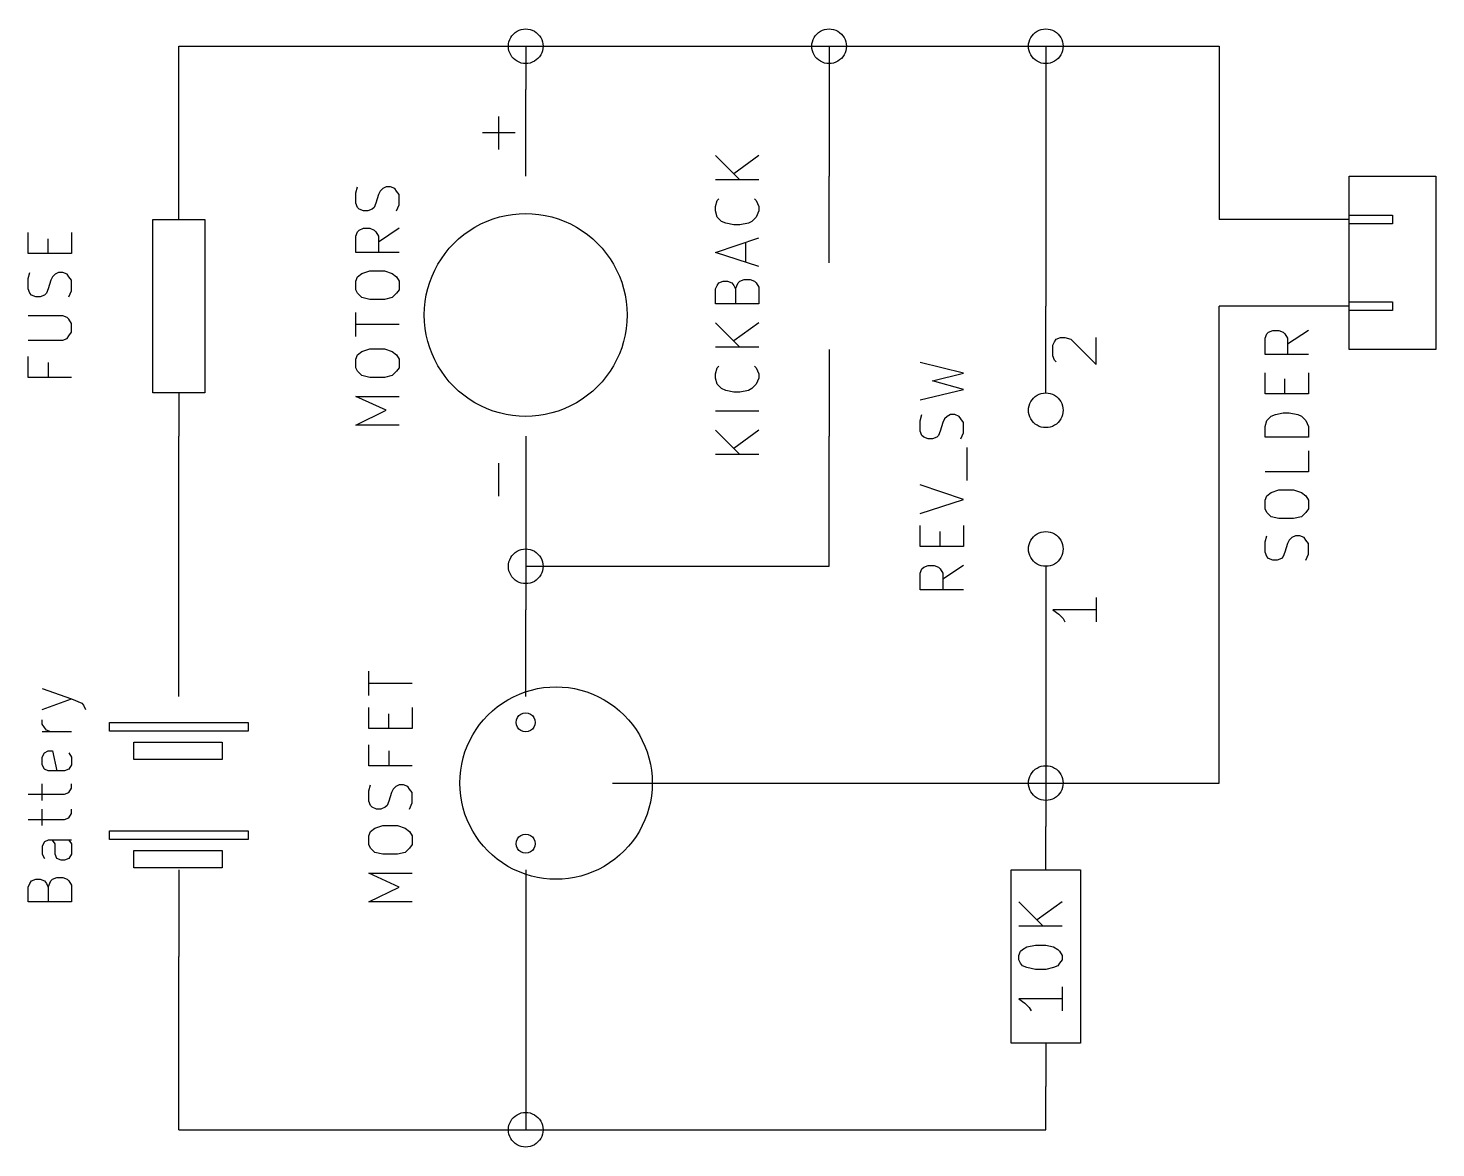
# Model space of a CAD drawing. Extents: x 11181 to 15478, y -12672 to -9254.
import ezdxf

# ---------------------------------------------------------------- set-up
doc = ezdxf.new("R2010")
doc.units = 0
doc.layers.get('0').update_dxf_attribs({"linetype": 'CONTINUOUS'})

msp = doc.modelspace()

# ---------------------------------------------------------------- linework, layer by layer
at = {"color": 7}
for points in [[(11641.666667, -9309.1), (12700, -9309.1), (13626.041667, -9309.1), (14287.5, -9309.1), (14816.666667, -9309.1)], [(11641.666667, -9705.975), (11641.666667, -9309.1)], [(12700, -9309.1), (12700, -9441.391667)], [(13626.041667, -9309.1), (13626.041667, -9705.975)], [(14287.5, -9309.1), (14287.5, -10102.85)], [(14816.666667, -9309.1), (14816.666667, -9838.266667)], [(12700, -9705.975), (12700, -9441.391667)], [(12617.979167, -9623.954167), (12617.979167, -9523.4125)], [(12668.25, -9573.683333), (12567.708333, -9573.683333)], [(13279.4375, -9642.475), (13353.520833, -9716.558333)], [(13411.729167, -9642.475), (13335, -9698.0375)], [(11641.666667, -9838.266667), (11641.666667, -9705.975)], [(13626.041667, -9970.558333), (13626.041667, -9705.975)], [(12305.770833, -9811.808333), (12313.708333, -9793.2875), (12313.708333, -9761.5375), (12305.770833, -9750.954167), (12300.479167, -9743.016667), (12287.25, -9737.725), (12274.020833, -9737.725), (12263.4375, -9743.016667), (12255.5, -9750.954167), (12250.208333, -9761.5375), (12242.270833, -9787.995833), (12236.979167, -9801.225), (12231.6875, -9806.516667), (12218.458333, -9811.808333), (12205.229167, -9811.808333), (12192, -9806.516667), (12186.708333, -9801.225), (12181.416667, -9787.995833), (12181.416667, -9756.245833), (12186.708333, -9737.725)], [(13411.729167, -9716.558333), (13279.4375, -9716.558333)], [(13398.5, -9774.766667), (13403.791667, -9780.058333), (13411.729167, -9798.579167), (13411.729167, -9811.808333), (13403.791667, -9830.329167), (13390.5625, -9843.558333), (13379.979167, -9848.85), (13353.520833, -9854.141667), (13335, -9854.141667), (13311.1875, -9848.85), (13297.958333, -9843.558333), (13284.729167, -9830.329167), (13279.4375, -9811.808333), (13279.4375, -9798.579167), (13284.729167, -9780.058333), (13290.020833, -9774.766667)], [(15213.541667, -9838.266667), (14816.666667, -9838.266667)], [(11313.583333, -9877.954167), (11313.583333, -9941.454167), (11181.291667, -9941.454167), (11181.291667, -9877.954167)], [(12313.708333, -9938.808333), (12181.416667, -9938.808333), (12181.416667, -9888.5375), (12186.708333, -9875.308333), (12192, -9870.016667), (12205.229167, -9864.725), (12223.75, -9864.725), (12236.979167, -9870.016667), (12242.270833, -9875.308333), (12250.208333, -9888.5375), (12250.208333, -9938.808333)], [(12313.708333, -9864.725), (12250.208333, -9907.058333)], [(11242.145833, -9941.454167), (11242.145833, -9896.475)], [(13411.729167, -9981.141667), (13279.4375, -9938.808333), (13411.729167, -9893.829167)], [(13372.041667, -9967.9125), (13372.041667, -9907.058333)], [(11305.645833, -10073.745833), (11313.583333, -10055.225), (11313.583333, -10023.475), (11305.645833, -10012.891667), (11300.354167, -10004.954167), (11287.125, -9999.6625), (11273.895833, -9999.6625), (11263.3125, -10004.954167), (11255.375, -10012.891667), (11250.083333, -10023.475), (11242.145833, -10049.933333), (11236.854167, -10063.1625), (11231.5625, -10068.454167), (11218.333333, -10073.745833), (11205.104167, -10073.745833), (11191.875, -10068.454167), (11186.583333, -10063.1625), (11181.291667, -10049.933333), (11181.291667, -10018.183333), (11186.583333, -9999.6625)], [(13340.291667, -10049.933333), (13348.229167, -10031.4125), (13353.520833, -10026.120833), (13366.75, -10020.829167), (13385.270833, -10020.829167), (13398.5, -10026.120833), (13403.791667, -10031.4125), (13411.729167, -10044.641667), (13411.729167, -10094.9125), (13279.4375, -10094.9125), (13279.4375, -10049.933333), (13284.729167, -10039.35), (13290.020833, -10031.4125), (13303.25, -10026.120833), (13316.479167, -10026.120833), (13329.708333, -10031.4125), (13335, -10039.35), (13340.291667, -10049.933333), (13340.291667, -10094.9125)], [(11181.291667, -10206.0375), (11287.125, -10206.0375), (11300.354167, -10200.745833), (11305.645833, -10192.808333), (11313.583333, -10182.225), (11313.583333, -10155.766667), (11305.645833, -10142.5375), (11300.354167, -10137.245833), (11287.125, -10131.954167), (11181.291667, -10131.954167)], [(12181.416667, -10195.454167), (12181.416667, -10121.370833)], [(14287.5, -10367.433333), (14287.5, -10102.85)], [(15213.541667, -10102.85), (14816.666667, -10102.85)], [(14816.666667, -11558.058333), (14816.666667, -10102.85)], [(12313.708333, -10158.4125), (12181.416667, -10158.4125)], [(13279.4375, -10153.120833), (13353.520833, -10227.204167)], [(13411.729167, -10153.120833), (13335, -10208.683333)], [(15089.081402, -10250.491204), (14956.789735, -10250.491204), (14956.789735, -10200.220371), (14962.081402, -10186.991204), (14967.373069, -10181.699537), (14980.602235, -10176.407871), (14999.123069, -10176.407871), (15012.352235, -10181.699537), (15017.643902, -10186.991204), (15025.581402, -10200.220371), (15025.581402, -10250.491204)], [(15089.081402, -10176.407871), (15025.581402, -10218.741204)], [(14319.25, -10272.183333), (14313.958333, -10266.891667), (14308.666667, -10253.6625), (14308.666667, -10221.9125), (14313.958333, -10211.329167), (14319.25, -10203.391667), (14332.479167, -10198.1), (14345.708333, -10198.1), (14364.229167, -10203.391667), (14440.958333, -10280.120833), (14440.958333, -10198.1)], [(11313.583333, -10319.808333), (11181.291667, -10319.808333), (11181.291667, -10256.308333)], [(13411.729167, -10227.204167), (13279.4375, -10227.204167)], [(13626.041667, -10235.141667), (13626.041667, -10499.725)], [(11242.145833, -10274.829167), (11242.145833, -10319.808333)], [(13398.5, -10285.4125), (13403.791667, -10290.704167), (13411.729167, -10309.225), (13411.729167, -10322.454167), (13403.791667, -10340.975), (13390.5625, -10354.204167), (13379.979167, -10359.495833), (13353.520833, -10364.7875), (13335, -10364.7875), (13311.1875, -10359.495833), (13297.958333, -10354.204167), (13284.729167, -10340.975), (13279.4375, -10322.454167), (13279.4375, -10309.225), (13284.729167, -10290.704167), (13290.020833, -10285.4125)], [(13904.295227, -10388.6), (14036.586894, -10356.85), (13941.336894, -10330.391667), (14036.586894, -10306.579167), (13904.295227, -10274.829167)], [(15089.081402, -10306.053704), (15089.081402, -10369.553704), (14956.789735, -10369.553704), (14956.789735, -10306.053704)], [(15017.643902, -10369.553704), (15017.643902, -10324.574537)], [(11641.666667, -10367.433333), (11641.666667, -10499.725)], [(12313.708333, -10465.329167), (12181.416667, -10465.329167), (12274.020833, -10420.35), (12181.416667, -10378.016667), (12313.708333, -10378.016667)], [(13411.729167, -10422.995833), (13279.4375, -10422.995833)], [(14028.649394, -10507.6625), (14036.586894, -10489.141667), (14036.586894, -10457.391667), (14028.649394, -10446.808333), (14023.357727, -10438.870833), (14010.12856, -10433.579167), (13996.899394, -10433.579167), (13986.31606, -10438.870833), (13978.37856, -10446.808333), (13973.086894, -10457.391667), (13965.149394, -10483.85), (13959.857727, -10497.079167), (13954.56606, -10502.370833), (13941.336894, -10507.6625), (13928.107727, -10507.6625), (13914.87856, -10502.370833), (13909.586894, -10497.079167), (13904.295227, -10483.85), (13904.295227, -10452.1), (13909.586894, -10433.579167)], [(13279.4375, -10481.204167), (13353.520833, -10555.2875)], [(13411.729167, -10481.204167), (13335, -10536.766667)], [(11641.666667, -11028.891667), (11641.666667, -10499.725)], [(12700, -10896.6), (13626.041667, -10896.6), (13626.041667, -10499.725)], [(12700, -10499.725), (12700, -10764.308333)], [(13411.729167, -10555.2875), (13279.4375, -10555.2875)], [(14047.170227, -10634.6625), (14047.170227, -10534.120833)], [(15089.081402, -10544.178704), (15089.081402, -10607.678704), (14956.789735, -10607.678704)], [(12617.979167, -10682.2875), (12617.979167, -10581.745833)], [(13904.295227, -10735.204167), (14036.586894, -10692.870833), (13904.295227, -10647.891667)], [(12700, -10764.308333), (12700, -10896.6), (12700, -11028.891667)], [(14036.586894, -10772.245833), (14036.586894, -10835.745833), (13904.295227, -10835.745833), (13904.295227, -10772.245833)], [(13965.149394, -10835.745833), (13965.149394, -10790.766667)], [(15081.143902, -10877.553704), (15089.081402, -10859.032871), (15089.081402, -10827.282871), (15081.143902, -10816.699537), (15075.852235, -10808.762037), (15062.623069, -10803.470371), (15049.393902, -10803.470371), (15038.810569, -10808.762037), (15030.873069, -10816.699537), (15025.581402, -10827.282871), (15017.643902, -10853.741204), (15012.352235, -10866.970371), (15007.060569, -10872.262037), (14993.831402, -10877.553704), (14980.602235, -10877.553704), (14967.373069, -10872.262037), (14962.081402, -10866.970371), (14956.789735, -10853.741204), (14956.789735, -10821.991204), (14962.081402, -10803.470371)], [(14036.586894, -10968.0375), (13904.295227, -10968.0375), (13904.295227, -10917.766667), (13909.586894, -10904.5375), (13914.87856, -10899.245833), (13928.107727, -10893.954167), (13946.62856, -10893.954167), (13959.857727, -10899.245833), (13965.149394, -10904.5375), (13973.086894, -10917.766667), (13973.086894, -10968.0375)], [(14036.586894, -10893.954167), (13973.086894, -10936.2875)], [(14287.5, -10896.6), (14287.5, -11161.183333)], [(14440.958333, -10991.85), (14440.958333, -11065.933333)], [(11641.666667, -11293.475), (11641.666667, -11028.891667)], [(12700, -11293.475), (12700, -11028.891667)], [(14440.958333, -11028.891667), (14308.666667, -11028.891667), (14327.1875, -11042.120833), (14340.416667, -11055.35), (14345.708333, -11065.933333)], [(14287.5, -11161.183333), (14287.5, -11558.058333), (14287.5, -11690.35)], [(12221.104167, -11290.829167), (12221.104167, -11216.745833)], [(12353.395833, -11253.7875), (12221.104167, -11253.7875)], [(11223.625, -11269.6625), (11313.583333, -11301.4125), (11345.333333, -11314.641667), (11350.625, -11319.933333), (11355.916667, -11333.1625)], [(11223.625, -11333.1625), (11313.583333, -11301.4125)], [(12353.395833, -11327.870833), (12353.395833, -11391.370833), (12221.104167, -11391.370833), (12221.104167, -11327.870833)], [(11250.083333, -11401.954167), (11236.854167, -11396.6625), (11231.5625, -11388.725), (11223.625, -11378.141667), (11223.625, -11364.9125)], [(12281.958333, -11391.370833), (12281.958333, -11346.391667)], [(11313.583333, -11401.954167), (11223.625, -11401.954167)], [(11305.645833, -11465.454167), (11313.583333, -11478.683333), (11313.583333, -11502.495833), (11305.645833, -11515.725), (11292.416667, -11521.016667), (11242.145833, -11521.016667), (11231.5625, -11515.725), (11223.625, -11502.495833), (11223.625, -11478.683333), (11231.5625, -11465.454167), (11242.145833, -11460.1625), (11255.375, -11460.1625), (11268.604167, -11521.016667)], [(12353.395833, -11505.141667), (12221.104167, -11505.141667), (12221.104167, -11441.641667)], [(12281.958333, -11460.1625), (12281.958333, -11505.141667)], [(12964.583333, -11558.058333), (13493.75, -11558.058333)], [(13493.75, -11558.058333), (14287.5, -11558.058333), (14816.666667, -11558.058333)], [(11181.291667, -11592.454167), (11292.416667, -11592.454167), (11305.645833, -11587.1625), (11313.583333, -11573.933333), (11313.583333, -11560.704167)], [(11223.625, -11610.975), (11223.625, -11560.704167)], [(12345.458333, -11637.433333), (12353.395833, -11618.9125), (12353.395833, -11587.1625), (12345.458333, -11576.579167), (12340.166667, -11568.641667), (12326.9375, -11563.35), (12313.708333, -11563.35), (12303.125, -11568.641667), (12295.1875, -11576.579167), (12289.895833, -11587.1625), (12281.958333, -11613.620833), (12276.666667, -11626.85), (12271.375, -11632.141667), (12258.145833, -11637.433333), (12244.916667, -11637.433333), (12231.6875, -11632.141667), (12226.395833, -11626.85), (12221.104167, -11613.620833), (12221.104167, -11581.870833), (12226.395833, -11563.35)], [(11181.291667, -11669.183333), (11292.416667, -11669.183333), (11305.645833, -11663.891667), (11313.583333, -11650.6625), (11313.583333, -11637.433333)], [(11223.625, -11687.704167), (11223.625, -11637.433333)], [(14287.5, -11822.641667), (14287.5, -11690.35)], [(11313.583333, -11732.683333), (11242.145833, -11732.683333), (11231.5625, -11737.975), (11223.625, -11751.204167), (11223.625, -11775.016667), (11231.5625, -11788.245833)], [(11305.645833, -11732.683333), (11313.583333, -11743.266667), (11313.583333, -11775.016667), (11305.645833, -11788.245833), (11292.416667, -11793.5375), (11281.833333, -11793.5375), (11268.604167, -11788.245833), (11263.3125, -11775.016667), (11263.3125, -11743.266667), (11255.375, -11732.683333)], [(11242.145833, -11875.558333), (11250.083333, -11857.0375), (11255.375, -11851.745833), (11268.604167, -11846.454167), (11287.125, -11846.454167), (11300.354167, -11851.745833), (11305.645833, -11857.0375), (11313.583333, -11870.266667), (11313.583333, -11920.5375), (11181.291667, -11920.5375), (11181.291667, -11875.558333), (11186.583333, -11864.975), (11191.875, -11857.0375), (11205.104167, -11851.745833), (11218.333333, -11851.745833), (11231.5625, -11857.0375), (11236.854167, -11864.975), (11242.145833, -11875.558333), (11242.145833, -11920.5375)], [(11641.666667, -11822.641667), (11641.666667, -12087.225)], [(12353.395833, -11920.5375), (12221.104167, -11920.5375), (12313.708333, -11875.558333), (12221.104167, -11833.225), (12353.395833, -11833.225)], [(12700, -11822.641667), (12700, -12087.225)], [(14205.479167, -11920.5375), (14279.5625, -11994.620833)], [(14337.770833, -11920.5375), (14261.041667, -11976.1)], [(14337.770833, -11994.620833), (14205.479167, -11994.620833)], [(11641.666667, -12616.391667), (11641.666667, -12087.225)], [(12700, -12087.225), (12700, -12616.391667)], [(14337.770833, -12179.829167), (14337.770833, -12253.9125)], [(14337.770833, -12216.870833), (14205.479167, -12216.870833), (14224, -12230.1), (14237.229167, -12243.329167), (14242.520833, -12253.9125)], [(14287.5, -12351.808333), (14287.5, -12484.1)], [(14287.5, -12616.391667), (14287.5, -12484.1)], [(11641.666667, -12616.391667), (12700, -12616.391667), (14287.5, -12616.391667)]]:
    msp.add_lwpolyline(points, dxfattribs=at)
for points in [[(12752.916667, -9309.1)], [(13678.958333, -9309.1)], [(14340.416667, -9309.1)], [(15213.541667, -9705.975), (15478.125, -9705.975), (15478.125, -10235.141667), (15213.541667, -10235.141667)], [(11562.291667, -9838.266667), (11721.041667, -9838.266667), (11721.041667, -10367.433333), (11562.291667, -10367.433333)], [(15213.541667, -9825.0375), (15345.833333, -9825.0375), (15345.833333, -9851.495833), (15213.541667, -9851.495833)], [(12181.416667, -10052.579167), (12181.416667, -10026.120833), (12186.708333, -10012.891667), (12199.9375, -10002.308333), (12223.75, -9994.370833), (12268.729167, -9994.370833), (12292.541667, -10002.308333), (12305.770833, -10012.891667), (12313.708333, -10026.120833), (12313.708333, -10052.579167), (12305.770833, -10063.1625), (12292.541667, -10076.391667), (12268.729167, -10081.683333), (12223.75, -10081.683333), (12199.9375, -10076.391667), (12186.708333, -10063.1625)], [(15213.541667, -10089.620833), (15345.833333, -10089.620833), (15345.833333, -10116.079167), (15213.541667, -10116.079167)], [(13009.5625, -10129.308333)], [(12181.416667, -10290.704167), (12181.416667, -10264.245833), (12186.708333, -10251.016667), (12199.9375, -10240.433333), (12223.75, -10232.495833), (12268.729167, -10232.495833), (12292.541667, -10240.433333), (12305.770833, -10251.016667), (12313.708333, -10264.245833), (12313.708333, -10290.704167), (12305.770833, -10301.2875), (12292.541667, -10314.516667), (12268.729167, -10319.808333), (12223.75, -10319.808333), (12199.9375, -10314.516667), (12186.708333, -10301.2875)], [(14340.416667, -10420.35)], [(15089.081402, -10501.845371), (14956.789735, -10501.845371), (14956.789735, -10470.095371), (14962.081402, -10451.574537), (14975.310569, -10438.345371), (14988.539735, -10433.053704), (15012.352235, -10427.762037), (15030.873069, -10427.762037), (15057.331402, -10433.053704), (15067.914735, -10438.345371), (15081.143902, -10451.574537), (15089.081402, -10470.095371)], [(14956.789735, -10721.449537), (14956.789735, -10694.991204), (14962.081402, -10681.762037), (14975.310569, -10671.178704), (14999.123069, -10663.241204), (15044.102235, -10663.241204), (15067.914735, -10671.178704), (15081.143902, -10681.762037), (15089.081402, -10694.991204), (15089.081402, -10721.449537), (15081.143902, -10732.032871), (15067.914735, -10745.262037), (15044.102235, -10750.553704), (14999.123069, -10750.553704), (14975.310569, -10745.262037), (14962.081402, -10732.032871)], [(14340.416667, -10843.683333)], [(12752.916667, -10896.6)], [(11430, -11372.85), (11853.333333, -11372.85), (11853.333333, -11399.308333), (11430, -11399.308333)], [(12729.104167, -11372.85)], [(11504.083333, -11433.704167), (11773.958333, -11433.704167), (11773.958333, -11486.620833), (11504.083333, -11486.620833)], [(13086.291667, -11558.058333)], [(14340.416667, -11558.058333)], [(11430, -11703.579167), (11853.333333, -11703.579167), (11853.333333, -11730.0375), (11430, -11730.0375)], [(12221.104167, -11745.9125), (12221.104167, -11719.454167), (12226.395833, -11706.225), (12239.625, -11695.641667), (12263.4375, -11687.704167), (12308.416667, -11687.704167), (12332.229167, -11695.641667), (12345.458333, -11706.225), (12353.395833, -11719.454167), (12353.395833, -11745.9125), (12345.458333, -11756.495833), (12332.229167, -11769.725), (12308.416667, -11775.016667), (12263.4375, -11775.016667), (12239.625, -11769.725), (12226.395833, -11756.495833)], [(11504.083333, -11764.433333), (11773.958333, -11764.433333), (11773.958333, -11817.35), (11504.083333, -11817.35)], [(12729.104167, -11743.266667)], [(14181.666667, -11822.641667), (14393.333333, -11822.641667), (14393.333333, -12351.808333), (14181.666667, -12351.808333)], [(14205.479167, -12097.808333), (14205.479167, -12084.579167), (14210.770833, -12071.35), (14216.0625, -12066.058333), (14229.291667, -12058.120833), (14255.75, -12052.829167), (14287.5, -12052.829167), (14311.3125, -12058.120833), (14324.541667, -12066.058333), (14329.833333, -12071.35), (14337.770833, -12084.579167), (14337.770833, -12097.808333), (14329.833333, -12108.391667), (14324.541667, -12116.329167), (14311.3125, -12121.620833), (14287.5, -12126.9125), (14255.75, -12126.9125), (14229.291667, -12121.620833), (14216.0625, -12116.329167), (14210.770833, -12108.391667)], [(12752.916667, -12616.391667)]]:
    msp.add_lwpolyline(points, close=True, dxfattribs=at)
for points in [[(12647.083333, -9309.1), (12647.083333, -9290.194696), (12657.169193, -9272.725474), (12673.541667, -9263.272822)], [(12673.541667, -9263.272822), (12689.91414, -9253.82017), (12710.08586, -9253.82017), (12726.458333, -9263.272822)], [(12726.458333, -9263.272822), (12742.830807, -9272.725474), (12752.916667, -9290.194696), (12752.916667, -9309.1)], [(13573.125, -9309.1), (13573.125, -9290.194696), (13583.21086, -9272.725474), (13599.583333, -9263.272822)], [(13599.583333, -9263.272822), (13615.955807, -9253.82017), (13636.127526, -9253.82017), (13652.5, -9263.272822)], [(13652.5, -9263.272822), (13668.872474, -9272.725474), (13678.958333, -9290.194696), (13678.958333, -9309.1)], [(14234.583333, -9309.1), (14234.583333, -9290.194696), (14244.669193, -9272.725474), (14261.041667, -9263.272822)], [(14261.041667, -9263.272822), (14277.41414, -9253.82017), (14297.58586, -9253.82017), (14313.958333, -9263.272822)], [(14313.958333, -9263.272822), (14330.330807, -9272.725474), (14340.416667, -9290.194696), (14340.416667, -9309.1)], [(12673.541667, -9354.927178), (12657.169193, -9345.474526), (12647.083333, -9328.005304), (12647.083333, -9309.1)], [(12752.916667, -9309.1), (12752.916667, -9328.005304), (12742.830807, -9345.474526), (12726.458333, -9354.927178)], [(13599.583333, -9354.927178), (13583.21086, -9345.474526), (13573.125, -9328.005304), (13573.125, -9309.1)], [(13678.958333, -9309.1), (13678.958333, -9328.005304), (13668.872474, -9345.474526), (13652.5, -9354.927178)], [(14261.041667, -9354.927178), (14244.669193, -9345.474526), (14234.583333, -9328.005304), (14234.583333, -9309.1)], [(14340.416667, -9309.1), (14340.416667, -9328.005304), (14330.330807, -9345.474526), (14313.958333, -9354.927178)], [(12726.458333, -9354.927178), (12710.08586, -9364.37983), (12689.91414, -9364.37983), (12673.541667, -9354.927178)], [(13652.5, -9354.927178), (13636.127526, -9364.37983), (13615.955807, -9364.37983), (13599.583333, -9354.927178)], [(14313.958333, -9354.927178), (14297.58586, -9364.37983), (14277.41414, -9364.37983), (14261.041667, -9354.927178)], [(12545.21875, -9861.219344), (12640.997721, -9805.92133), (12759.002279, -9805.92133), (12854.78125, -9861.219344)], [(12390.4375, -10129.308333), (12390.4375, -10018.712304), (12449.439779, -9916.517359), (12545.21875, -9861.219344)], [(12854.78125, -9861.219344), (12950.560221, -9916.517359), (13009.5625, -10018.712304), (13009.5625, -10129.308333)], [(12545.21875, -10397.397322), (12449.439779, -10342.099308), (12390.4375, -10239.904363), (12390.4375, -10129.308333)], [(13009.5625, -10129.308333), (13009.5625, -10239.904363), (12950.560221, -10342.099308), (12854.78125, -10397.397322)], [(12854.78125, -10397.397322), (12759.002279, -10452.695337), (12640.997721, -10452.695337), (12545.21875, -10397.397322)], [(14234.583333, -10420.35), (14234.583333, -10401.444696), (14244.669193, -10383.975474), (14261.041667, -10374.522822)], [(14261.041667, -10374.522822), (14277.41414, -10365.07017), (14297.58586, -10365.07017), (14313.958333, -10374.522822)], [(14313.958333, -10374.522822), (14330.330807, -10383.975474), (14340.416667, -10401.444696), (14340.416667, -10420.35)], [(14261.041667, -10466.177178), (14244.669193, -10456.724526), (14234.583333, -10439.255304), (14234.583333, -10420.35)], [(14340.416667, -10420.35), (14340.416667, -10439.255304), (14330.330807, -10456.724526), (14313.958333, -10466.177178)], [(14313.958333, -10466.177178), (14297.58586, -10475.62983), (14277.41414, -10475.62983), (14261.041667, -10466.177178)], [(14234.583333, -10843.683333), (14234.583333, -10824.778029), (14244.669193, -10807.308808), (14261.041667, -10797.856156)], [(14261.041667, -10797.856156), (14277.41414, -10788.403504), (14297.58586, -10788.403504), (14313.958333, -10797.856156)], [(14313.958333, -10797.856156), (14330.330807, -10807.308808), (14340.416667, -10824.778029), (14340.416667, -10843.683333)], [(12647.083333, -10896.6), (12647.083333, -10877.694696), (12657.169193, -10860.225474), (12673.541667, -10850.772822)], [(12673.541667, -10850.772822), (12689.91414, -10841.32017), (12710.08586, -10841.32017), (12726.458333, -10850.772822)], [(12726.458333, -10850.772822), (12742.830807, -10860.225474), (12752.916667, -10877.694696), (12752.916667, -10896.6)], [(14261.041667, -10889.510511), (14244.669193, -10880.057859), (14234.583333, -10862.588637), (14234.583333, -10843.683333)], [(14340.416667, -10843.683333), (14340.416667, -10862.588637), (14330.330807, -10880.057859), (14313.958333, -10889.510511)], [(12673.541667, -10942.427178), (12657.169193, -10932.974526), (12647.083333, -10915.505304), (12647.083333, -10896.6)], [(12752.916667, -10896.6), (12752.916667, -10915.505304), (12742.830807, -10932.974526), (12726.458333, -10942.427178)], [(14313.958333, -10889.510511), (14297.58586, -10898.963163), (14277.41414, -10898.963163), (14261.041667, -10889.510511)], [(12726.458333, -10942.427178), (12710.08586, -10951.87983), (12689.91414, -10951.87983), (12673.541667, -10942.427178)], [(12645.760417, -11303.717498), (12736.627645, -11251.255279), (12848.580688, -11251.255279), (12939.447917, -11303.717498)], [(12498.916667, -11558.058333), (12498.916667, -11453.133895), (12554.893188, -11356.179717), (12645.760417, -11303.717498)], [(12685.447917, -11347.645052), (12694.452777, -11342.446094), (12705.547223, -11342.446094), (12714.552083, -11347.645052)], [(12939.447917, -11303.717498), (13030.315145, -11356.179717), (13086.291667, -11453.133895), (13086.291667, -11558.058333)], [(12670.895833, -11372.85), (12670.895833, -11362.452083), (12676.443056, -11352.844011), (12685.447917, -11347.645052)], [(12685.447917, -11398.054948), (12676.443056, -11392.855989), (12670.895833, -11383.247917), (12670.895833, -11372.85)], [(12714.552083, -11347.645052), (12723.556944, -11352.844011), (12729.104167, -11362.452083), (12729.104167, -11372.85)], [(12729.104167, -11372.85), (12729.104167, -11383.247917), (12723.556944, -11392.855989), (12714.552083, -11398.054948)], [(12714.552083, -11398.054948), (12705.547223, -11403.253906), (12694.452777, -11403.253906), (12685.447917, -11398.054948)], [(14234.583333, -11558.058333), (14234.583333, -11539.153029), (14244.669193, -11521.683808), (14261.041667, -11512.231156)], [(14261.041667, -11512.231156), (14277.41414, -11502.778504), (14297.58586, -11502.778504), (14313.958333, -11512.231156)], [(14313.958333, -11512.231156), (14330.330807, -11521.683808), (14340.416667, -11539.153029), (14340.416667, -11558.058333)], [(12645.760417, -11812.399169), (12554.893188, -11759.93695), (12498.916667, -11662.982771), (12498.916667, -11558.058333)], [(13086.291667, -11558.058333), (13086.291667, -11662.982771), (13030.315145, -11759.93695), (12939.447917, -11812.399169)], [(14261.041667, -11603.885511), (14244.669193, -11594.432859), (14234.583333, -11576.963637), (14234.583333, -11558.058333)], [(14340.416667, -11558.058333), (14340.416667, -11576.963637), (14330.330807, -11594.432859), (14313.958333, -11603.885511)], [(14313.958333, -11603.885511), (14297.58586, -11613.338163), (14277.41414, -11613.338163), (14261.041667, -11603.885511)], [(12670.895833, -11743.266667), (12670.895833, -11732.868749), (12676.443056, -11723.260678), (12685.447917, -11718.061719)], [(12685.447917, -11718.061719), (12694.452777, -11712.86276), (12705.547223, -11712.86276), (12714.552083, -11718.061719)], [(12714.552083, -11718.061719), (12723.556944, -11723.260678), (12729.104167, -11732.868749), (12729.104167, -11743.266667)], [(12685.447917, -11768.471614), (12676.443056, -11763.272656), (12670.895833, -11753.664584), (12670.895833, -11743.266667)], [(12714.552083, -11768.471614), (12705.547223, -11773.670573), (12694.452777, -11773.670573), (12685.447917, -11768.471614)], [(12729.104167, -11743.266667), (12729.104167, -11753.664584), (12723.556944, -11763.272656), (12714.552083, -11768.471614)], [(12939.447917, -11812.399169), (12848.580688, -11864.861388), (12736.627645, -11864.861388), (12645.760417, -11812.399169)], [(12647.083333, -12616.391667), (12647.083333, -12597.486363), (12657.169193, -12580.017141), (12673.541667, -12570.564489)], [(12673.541667, -12570.564489), (12689.91414, -12561.111837), (12710.08586, -12561.111837), (12726.458333, -12570.564489)], [(12726.458333, -12570.564489), (12742.830807, -12580.017141), (12752.916667, -12597.486363), (12752.916667, -12616.391667)], [(12673.541667, -12662.218844), (12657.169193, -12652.766192), (12647.083333, -12635.296971), (12647.083333, -12616.391667)], [(12752.916667, -12616.391667), (12752.916667, -12635.296971), (12742.830807, -12652.766192), (12726.458333, -12662.218844)], [(12726.458333, -12662.218844), (12710.08586, -12671.671496), (12689.91414, -12671.671496), (12673.541667, -12662.218844)]]:
    msp.add_open_spline(points, degree=3, dxfattribs=at)

doc.saveas('drawing.dxf')
